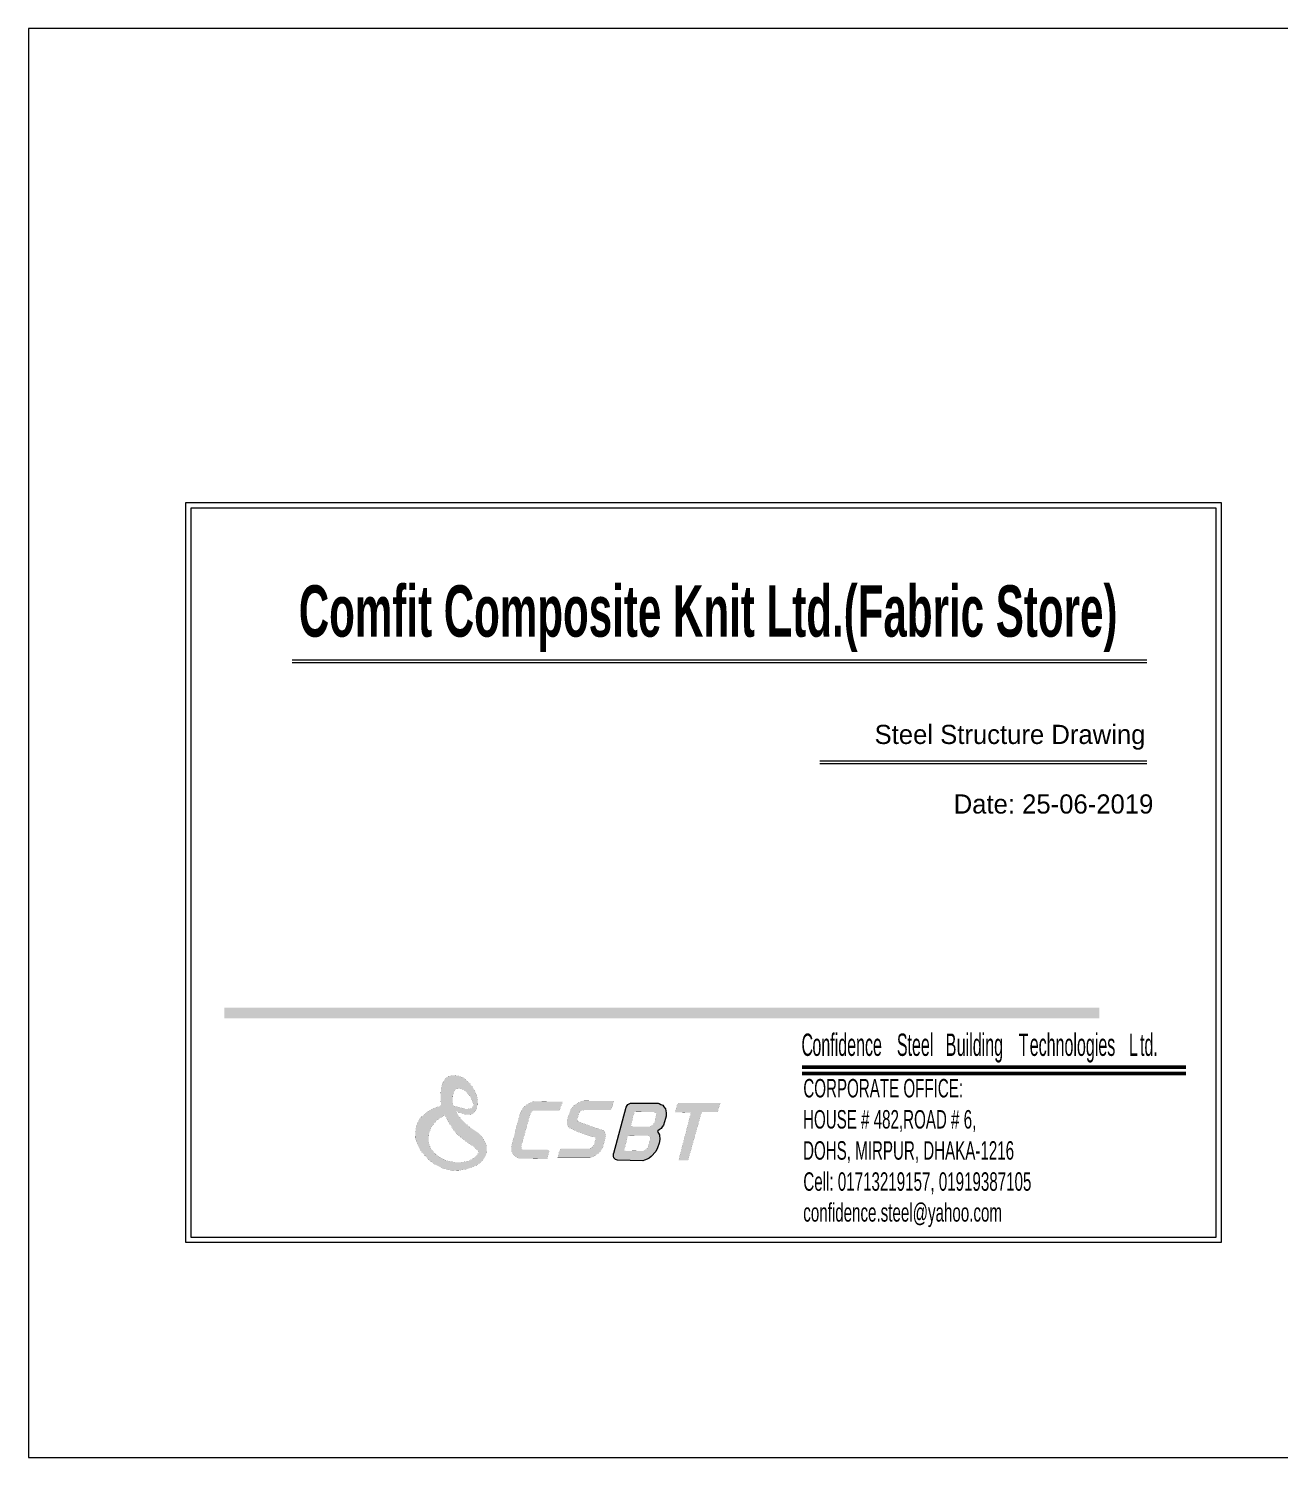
# Model space of a CAD drawing. Header units: millimetres. Extents: x -2070542 to 12330240, y -55001 to 6949969.
# Drawn here: x 1724747 to 1757329, y -55001 to -17754 of the extents above; entities that cross this region are included whole.
import ezdxf

# ---------------------------------------------------------------- set-up
doc = ezdxf.new("R2010")
doc.units = ezdxf.units.MM
doc.header["$LTSCALE"] = 0.5
doc.layers.add('TEX', color=7, linetype='Continuous', lineweight=13)
doc.layers.add('title', color=7, linetype='Continuous', lineweight=20)
doc.styles.add('ARIAL', font='swisscl.ttf', dxfattribs={"width": 0.7})
doc.styles.add('PEB.', font='ARIALNB.TTF')
doc.styles.get("Standard").update_dxf_attribs({"font": 'swisscl.ttf', "width": 0.8})

# ---------------------------------------------------------------- blocks, each defined once
blk = doc.blocks.new('fgf')
at = {"lineweight": 9}
for p, q in [((2301556, 227745), (2301662, 228139)), ((2301662, 228139), (2301671, 228153)), ((2301671, 228153), (2301679, 228161)), ((2301679, 228161), (2301688, 228169)), ((2301688, 228169), (2301700, 228174)), ((2301700, 228174), (2301714, 228174)), ((2301714, 228174), (2301758, 228174)), ((2301758, 228174), (2301938, 228173)), ((2301938, 228173), (2301946, 228170)), ((2301946, 228170), (2301961, 228162)), ((2301961, 228162), (2301979, 228156)), ((2301979, 228156), (2301987, 228142)), ((2301987, 228142), (2302000, 228124)), ((2301994, 228012), (2301983, 227985)), ((2302002, 228043), (2301994, 228012)), ((2302000, 228124), (2302007, 228090)), ((2302008, 228062), (2302002, 228043)), ((2302007, 228090), (2302008, 228062)), ((2301936, 227937), (2301934, 227931)), ((2301934, 227931), (2301942, 227916)), ((2301947, 227945), (2301936, 227937)), ((2301942, 227916), (2301949, 227901)), ((2301963, 227956), (2301947, 227945)), ((2301949, 227901), (2301952, 227860)), ((2301972, 227970), (2301963, 227956)), ((2301983, 227985), (2301972, 227970)), ((2301934, 227790), (2301918, 227758)), ((2301946, 227830), (2301934, 227790)), ((2301952, 227860), (2301946, 227830)), ((2301554, 227740), (2301556, 227745)), ((2301554, 227731), (2301554, 227740)), ((2301554, 227717), (2301554, 227731)), ((2301556, 227704), (2301554, 227717)), ((2301572, 227690), (2301556, 227704)), ((2301588, 227685), (2301572, 227690)), ((2301807, 227679), (2301588, 227685)), ((2301821, 227684), (2301807, 227679)), ((2301844, 227691), (2301821, 227684)), ((2301860, 227702), (2301844, 227691)), ((2301877, 227714), (2301860, 227702)), ((2301918, 227758), (2301877, 227714))]:
    blk.add_line(p, q, dxfattribs=at)
at = {"lineweight": 9, "const_width": 0.5}
for points in [[(2301864, 227971), (2301725, 227972), (2301716, 227973), (2301706, 227976), (2301704, 227984), (2301709, 228004), (2301716, 228029), (2301722, 228055), (2301732, 228088), (2301735, 228098), (2301751, 228099), (2301779, 228099), (2301899, 228098), (2301907, 228095), (2301918, 228091), (2301923, 228083), (2301924, 228073), (2301917, 228053), (2301911, 228025), (2301906, 228006), (2301894, 227990), (2301885, 227981), (2301873, 227975), (2301864, 227971)], [(2301805, 227763), (2301658, 227765), (2301648, 227765), (2301648, 227773), (2301654, 227796), (2301677, 227892), (2301677, 227892), (2301693, 227896), (2301852, 227894), (2301858, 227893), (2301868, 227886), (2301870, 227878), (2301870, 227869), (2301863, 227843), (2301860, 227827), (2301855, 227812), (2301851, 227799), (2301844, 227787), (2301839, 227778), (2301828, 227772), (2301818, 227765), (2301812, 227765), (2301805, 227763)]]:
    blk.add_lwpolyline(points, dxfattribs=at)
blk = doc.blocks.new('dfgf')
at = {"lineweight": 9}
h = blk.add_hatch(color=256, dxfattribs=at)
h.set_gradient(color1=(0, 76, 38), color2=(20, 255, 138), one_color=1, tint=0.54, name='CURVED')
h.paths.add_polyline_path([(2299551, 227859), (2299550, 227872), (2299545, 227886), (2299539, 227900), (2299529, 227916), (2299518, 227936), (2299503, 227956), (2299487, 227973), (2299478, 227981), (2299409, 228027), (2299372, 228059), (2299343, 228088), (2299326, 228106), (2299311, 228123), (2299301, 228143), (2299291, 228157), (2299290, 228167), (2299312, 228155), (2299343, 228146), (2299379, 228136), (2299425, 228139), (2299436, 228146), (2299450, 228162), (2299461, 228177), (2299464, 228185), (2299467, 228196), (2299468, 228208), (2299472, 228222), (2299472, 228230), (2299473, 228255), (2299472, 228269), (2299470, 228282), (2299467, 228299), (2299460, 228315), (2299449, 228344), (2299439, 228357), (2299428, 228380), (2299416, 228390), (2299406, 228407), (2299394, 228419), (2299379, 228430), (2299365, 228442), (2299353, 228451), (2299337, 228459), (2299318, 228467), (2299300, 228472), (2299276, 228474), (2299256, 228474), (2299237, 228471), (2299223, 228467), (2299208, 228456), (2299193, 228446), (2299180, 228422), (2299169, 228400), (2299163, 228375), (2299158, 228349), (2299156, 228310), (2299155, 228273), (2299159, 228217), (2299152, 228212), (2299139, 228206), (2299119, 228201), (2299108, 228197), (2299089, 228190), (2299073, 228181), (2299058, 228172), (2299038, 228158), (2299018, 228142), (2299007, 228133), (2298995, 228122), (2298986, 228114), (2298979, 228104), (2298972, 228095), (2298967, 228085), (2298958, 228070), (2298954, 228060), (2298948, 228044), (2298945, 228032), (2298942, 228015), (2298940, 228002), (2298938, 227989), (2298938, 227974), (2298938, 227965), (2298939, 227950), (2298939, 227934), (2298945, 227911), (2298959, 227874), (2298979, 227834), (2298993, 227815), (2299060, 227741), (2299107, 227708), (2299173, 227676), (2299261, 227654), (2299276, 227656), (2299294, 227657), (2299310, 227657), (2299348, 227663), (2299361, 227664), (2299380, 227668), (2299392, 227673), (2299411, 227679), (2299434, 227688), (2299469, 227704), (2299493, 227722), (2299508, 227734), (2299521, 227750), (2299535, 227771), (2299544, 227788), (2299548, 227802), (2299549, 227812), (2299551, 227845)])
h.paths.add_polyline_path([(2299484, 227820), (2299478, 227804), (2299468, 227792), (2299450, 227774), (2299438, 227763), (2299422, 227753), (2299398, 227739), (2299366, 227732), (2299323, 227727), (2299285, 227726), (2299242, 227735), (2299202, 227742), (2299166, 227760), (2299140, 227777), (2299117, 227791), (2299099, 227810), (2299071, 227846), (2299057, 227879), (2299052, 227902), (2299052, 227929), (2299053, 227949), (2299055, 227971), (2299067, 228009), (2299075, 228028), (2299091, 228052), (2299107, 228071), (2299124, 228090), (2299154, 228109), (2299185, 228128), (2299185, 228138), (2299192, 228128), (2299204, 228111), (2299216, 228081), (2299240, 228047), (2299281, 227984), (2299294, 227968), (2299323, 227946), (2299344, 227929), (2299371, 227907), (2299408, 227883), (2299434, 227866), (2299453, 227847)], flags=16)
h.paths.add_polyline_path([(2299412, 228189), (2299401, 228188), (2299383, 228186), (2299367, 228186), (2299350, 228190), (2299339, 228194), (2299321, 228198), (2299303, 228202), (2299289, 228207), (2299269, 228212), (2299264, 228212), (2299262, 228222), (2299260, 228230), (2299259, 228237), (2299258, 228249), (2299258, 228265), (2299259, 228274), (2299260, 228296), (2299263, 228306), (2299265, 228317), (2299272, 228336), (2299277, 228347), (2299283, 228356), (2299296, 228362), (2299325, 228360), (2299339, 228355), (2299355, 228348), (2299366, 228341), (2299377, 228330), (2299391, 228313), (2299405, 228300), (2299413, 228284), (2299418, 228270), (2299428, 228256), (2299434, 228234), (2299441, 228218), (2299430, 228202), (2299428, 228195)], flags=16)
h = blk.add_hatch(color=256, dxfattribs=at)
h.set_gradient(color1=(0, 76, 76), color2=(20, 255, 255), one_color=1, tint=0.54, name='CURVED')
h.paths.add_polyline_path([(2301034, 228007), (2301049, 228018), (2301059, 228032), (2301070, 228047), (2301080, 228073), (2301088, 228105), (2301094, 228124), (2301093, 228151), (2301087, 228186), (2301073, 228204), (2301066, 228218), (2301047, 228223), (2301032, 228232), (2301025, 228235), (2300845, 228236), (2300800, 228236), (2300786, 228235), (2300775, 228231), (2300766, 228223), (2300757, 228215), (2300748, 228201), (2300642, 227807), (2300640, 227802), (2300640, 227793), (2300640, 227778), (2300642, 227766), (2300658, 227752), (2300674, 227747), (2300893, 227741), (2300907, 227745), (2300930, 227752), (2300946, 227764), (2300963, 227776), (2301004, 227820), (2301020, 227852), (2301032, 227892), (2301039, 227922), (2301035, 227962), (2301028, 227978), (2301020, 227993), (2301022, 227998)])
h.paths.add_polyline_path([(2300811, 228034), (2300803, 228035), (2300792, 228038), (2300791, 228046), (2300796, 228065), (2300802, 228091), (2300808, 228117), (2300818, 228150), (2300821, 228160), (2300837, 228161), (2300866, 228160), (2300985, 228160), (2300994, 228156), (2301004, 228153), (2301010, 228145), (2301010, 228135), (2301003, 228114), (2300997, 228087), (2300992, 228068), (2300980, 228052), (2300971, 228043), (2300959, 228037), (2300951, 228033)], flags=16)
h.paths.add_polyline_path([(2300938, 227956), (2300944, 227955), (2300954, 227948), (2300956, 227939), (2300956, 227931), (2300949, 227905), (2300946, 227889), (2300942, 227874), (2300938, 227861), (2300931, 227848), (2300925, 227840), (2300914, 227834), (2300905, 227827), (2300899, 227827), (2300891, 227824), (2300744, 227826), (2300734, 227826), (2300734, 227834), (2300740, 227858), (2300764, 227954), (2300779, 227958)], flags=16)
h.paths.add_polyline_path([(2300574, 227957), (2300570, 227981), (2300559, 227997), (2300538, 228008), (2300512, 228016), (2300457, 228033), (2300337, 228079), (2300328, 228085), (2300330, 228102), (2300339, 228130), (2300340, 228142), (2300346, 228156), (2300358, 228167), (2300372, 228174), (2300391, 228176), (2300413, 228178), (2300612, 228176), (2300618, 228176), (2300626, 228195), (2300645, 228253), (2300376, 228256), (2300359, 228248), (2300342, 228241), (2300321, 228230), (2300302, 228218), (2300287, 228201), (2300269, 228174), (2300260, 228147), (2300252, 228121), (2300247, 228106), (2300244, 228091), (2300241, 228077), (2300241, 228051), (2300244, 228045), (2300247, 228038), (2300251, 228032), (2300255, 228027), (2300261, 228023), (2300272, 228018), (2300279, 228014), (2300287, 228011), (2300295, 228006), (2300300, 228004), (2300378, 227972), (2300392, 227969), (2300461, 227946), (2300475, 227944), (2300481, 227941), (2300486, 227939), (2300489, 227932), (2300487, 227925), (2300482, 227913), (2300480, 227903), (2300477, 227895), (2300477, 227887), (2300473, 227878), (2300470, 227871), (2300466, 227865), (2300461, 227861), (2300457, 227857), (2300454, 227854), (2300448, 227850), (2300443, 227847), (2300432, 227844), (2300426, 227844), (2300416, 227844), (2300407, 227844), (2300188, 227845), (2300185, 227841), (2300183, 227838), (2300179, 227833), (2300177, 227826), (2300173, 227818), (2300161, 227766), (2300442, 227766), (2300463, 227773), (2300483, 227785), (2300513, 227806), (2300530, 227824), (2300548, 227851), (2300557, 227885), (2300567, 227922)])
h.paths.add_polyline_path([(2299856, 227895), (2299918, 228117), (2299927, 228142), (2299933, 228158), (2299952, 228172), (2299969, 228172), (2300175, 228170), (2300204, 228248), (2299953, 228251), (2299917, 228235), (2299889, 228219), (2299871, 228203), (2299857, 228185), (2299843, 228160), (2299825, 228105), (2299762, 227859), (2299762, 227829), (2299768, 227814), (2299783, 227789), (2299812, 227766), (2299829, 227759), (2300070, 227756), (2300088, 227818), (2300082, 227829), (2300072, 227837), (2299861, 227837), (2299852, 227842), (2299849, 227857), (2299849, 227871)])
h = blk.add_hatch(color=256, dxfattribs=at)
h.set_gradient(color1=(0, 76, 76), color2=(20, 255, 255), one_color=1, tint=0.54, name='CURVED')
h.paths.add_polyline_path([(2301398, 228159), (2301535, 228159), (2301558, 228236), (2301201, 228238), (2301187, 228220), (2301169, 228157), (2301306, 228154), (2301200, 227745), (2301281, 227744)])
at = {"lineweight": 9, "const_width": 0.5}
for points in [[(2299261, 227654), (2299173, 227676), (2299107, 227708), (2299060, 227741), (2298993, 227815), (2298979, 227834), (2298959, 227874), (2298945, 227911), (2298939, 227934), (2298939, 227950), (2298938, 227965), (2298938, 227974), (2298938, 227989), (2298940, 228002), (2298942, 228015), (2298945, 228032), (2298948, 228044), (2298954, 228060), (2298958, 228070), (2298967, 228085), (2298972, 228095), (2298979, 228104), (2298986, 228114), (2298995, 228122), (2299007, 228133), (2299018, 228142), (2299038, 228158), (2299058, 228172), (2299073, 228181), (2299089, 228190), (2299108, 228197), (2299119, 228201), (2299139, 228206), (2299152, 228212), (2299159, 228217), (2299155, 228273), (2299156, 228310), (2299158, 228349), (2299163, 228375), (2299169, 228400), (2299180, 228422), (2299193, 228446), (2299208, 228456), (2299223, 228467), (2299237, 228471), (2299256, 228474), (2299276, 228474), (2299300, 228472), (2299318, 228467), (2299337, 228459), (2299353, 228451), (2299365, 228442), (2299379, 228430), (2299394, 228419), (2299406, 228407), (2299416, 228390), (2299428, 228380), (2299439, 228357), (2299449, 228344), (2299460, 228315), (2299467, 228299), (2299470, 228282), (2299472, 228269), (2299473, 228255), (2299472, 228230), (2299472, 228222), (2299468, 228208), (2299467, 228196), (2299464, 228185), (2299461, 228177), (2299450, 228162), (2299436, 228146), (2299425, 228139), (2299379, 228136), (2299343, 228146), (2299312, 228155), (2299294, 228165), (2299290, 228167), (2299291, 228157), (2299301, 228143), (2299311, 228123), (2299326, 228106), (2299343, 228088), (2299372, 228059), (2299409, 228027), (2299478, 227981), (2299487, 227973), (2299503, 227956), (2299518, 227936), (2299529, 227916), (2299539, 227900), (2299545, 227886), (2299550, 227872), (2299551, 227859), (2299551, 227845), (2299549, 227812), (2299548, 227802), (2299544, 227788), (2299535, 227771), (2299521, 227750), (2299508, 227734), (2299493, 227722), (2299469, 227704), (2299434, 227688), (2299411, 227679), (2299392, 227673), (2299380, 227668), (2299361, 227664), (2299348, 227663), (2299310, 227657), (2299294, 227657), (2299276, 227656), (2299261, 227654)], [(2299269, 228212), (2299289, 228207), (2299303, 228202), (2299321, 228198), (2299339, 228194), (2299350, 228190), (2299367, 228186), (2299383, 228186), (2299401, 228188), (2299412, 228189), (2299428, 228195), (2299430, 228202), (2299438, 228213), (2299439, 228222), (2299434, 228234), (2299428, 228256), (2299418, 228270), (2299413, 228284), (2299405, 228300), (2299391, 228313), (2299377, 228330), (2299366, 228341), (2299355, 228348), (2299339, 228355), (2299325, 228360), (2299296, 228362), (2299283, 228356), (2299277, 228347), (2299272, 228336), (2299265, 228317), (2299263, 228306), (2299260, 228296), (2299259, 228274), (2299258, 228265), (2299258, 228249), (2299259, 228237), (2299260, 228230), (2299262, 228222), (2299263, 228216), (2299264, 228212), (2299269, 228212)], [(2300070, 227756), (2300088, 227818), (2300082, 227829), (2300072, 227837), (2299861, 227837), (2299852, 227842), (2299849, 227857), (2299849, 227871), (2299856, 227895), (2299918, 228117), (2299927, 228142), (2299933, 228158), (2299952, 228172), (2299969, 228172), (2300175, 228170), (2300204, 228248), (2299953, 228251), (2299917, 228235), (2299889, 228219), (2299871, 228203), (2299857, 228185), (2299843, 228160), (2299825, 228105), (2299762, 227859), (2299762, 227829), (2299768, 227814), (2299783, 227789), (2299812, 227766), (2299829, 227759), (2300070, 227756)], [(2300161, 227766), (2300442, 227766), (2300463, 227773), (2300483, 227785), (2300513, 227806), (2300530, 227824), (2300548, 227851), (2300557, 227885), (2300567, 227922), (2300574, 227957), (2300570, 227981), (2300559, 227997), (2300538, 228008), (2300512, 228016), (2300457, 228033), (2300337, 228079), (2300328, 228085), (2300330, 228102), (2300339, 228130), (2300340, 228142), (2300346, 228156), (2300358, 228167), (2300372, 228174), (2300391, 228176), (2300413, 228178), (2300612, 228176), (2300618, 228176), (2300626, 228195), (2300645, 228253), (2300376, 228256), (2300359, 228248), (2300342, 228241), (2300321, 228230), (2300302, 228218), (2300287, 228201), (2300269, 228174), (2300260, 228147), (2300252, 228121), (2300247, 228106), (2300244, 228091), (2300241, 228077), (2300241, 228051), (2300244, 228045), (2300247, 228038), (2300251, 228032), (2300255, 228027), (2300261, 228023), (2300272, 228018), (2300279, 228014), (2300287, 228011), (2300295, 228006), (2300300, 228004), (2300378, 227972), (2300392, 227969), (2300461, 227946), (2300475, 227944), (2300481, 227941), (2300486, 227939), (2300489, 227932), (2300487, 227925), (2300482, 227913), (2300480, 227903), (2300477, 227895), (2300477, 227887), (2300473, 227878), (2300470, 227871), (2300466, 227865), (2300461, 227861), (2300457, 227857), (2300454, 227854), (2300448, 227850), (2300443, 227847), (2300432, 227844), (2300426, 227844), (2300416, 227844), (2300407, 227844), (2300188, 227845), (2300185, 227841), (2300183, 227838), (2300179, 227833), (2300177, 227826), (2300173, 227818), (2300161, 227766)], [(2299185, 228128), (2299154, 228109), (2299124, 228090), (2299107, 228071), (2299091, 228052), (2299075, 228028), (2299067, 228009), (2299055, 227971), (2299053, 227949), (2299052, 227929), (2299052, 227902), (2299057, 227879), (2299071, 227846), (2299099, 227810), (2299117, 227791), (2299140, 227777), (2299166, 227760), (2299202, 227742), (2299242, 227735), (2299285, 227726), (2299323, 227727), (2299366, 227732), (2299398, 227739), (2299422, 227753), (2299438, 227763), (2299450, 227774), (2299468, 227792), (2299478, 227804), (2299484, 227820), (2299453, 227847), (2299434, 227866), (2299408, 227883), (2299371, 227907), (2299344, 227929), (2299323, 227946), (2299294, 227968), (2299281, 227984), (2299240, 228047), (2299216, 228081), (2299204, 228111), (2299192, 228128), (2299185, 228138), (2299185, 228128)], [(2301200, 227745), (2301281, 227744), (2301398, 228159), (2301535, 228159), (2301558, 228236), (2301201, 228238), (2301187, 228220), (2301169, 228157), (2301306, 228154), (2301200, 227745)]]:
    blk.add_lwpolyline(points, dxfattribs=at)
at = {"lineweight": 9}
blk.add_blockref('fgf', (-914, 62), dxfattribs=at)

msp = doc.modelspace()

# ---------------------------------------------------------------- hatches: boundary and pattern name
at = {"ltscale": 2}
msp.add_hatch(color=175, dxfattribs=at).paths.add_polyline_path([(1752662.5, -43273), (1729851.1, -43273), (1729851.1, -43554.3), (1752662.5, -43554.3)])

# ---------------------------------------------------------------- linework, layer by layer
at = {"color": 251, "lineweight": 50, "ltscale": 0.05}
msp.add_line((1754912.1, -44828.2), (1744913.3, -44828.2), dxfattribs=at)
at = {"color": 85, "lineweight": 50, "ltscale": 0.05}
msp.add_line((1754912.1, -44989.8), (1744913.3, -44989.8), dxfattribs=at)
at = {"lineweight": 13}
msp.add_lwpolyline([(1843043.6, -17754.1), (1724747.1, -17754.1), (1724747.1, -55001), (1843043.6, -55001)], close=True, dxfattribs=at)
at = {"lineweight": 9}
for points in [[(1755838, -30111.5), (1755838, -49401.3), (1728845, -49401.3), (1728845, -30111.5)], [(1755700.5, -30249), (1755700.5, -49263.8), (1728982.5, -49263.8), (1728982.5, -30249)]]:
    msp.add_lwpolyline(points, close=True, dxfattribs=at)
at = {"layer": 'title', "color": 75, "linetype": 'ByBlock', "ltscale": 3}
for p, q in [((1731621.7, -34208.1), (1753901.4, -34208.1)), ((1731621.7, -34276.9), (1753895.9, -34276.9)), ((1745370.4, -36844), (1753901.4, -36844)), ((1745370.4, -36912.7), (1753901.4, -36912.7))]:
    msp.add_line(p, q, dxfattribs=at)

# ---------------------------------------------------------------- block references
at = {"lineweight": 9, "xscale": 3.033587775658816, "yscale": 3.033587775658816, "zscale": 3.033587775658816}
msp.add_blockref('dfgf', (-5239200, -738139), dxfattribs=at)

# ---------------------------------------------------------------- texts
at = {"color": 7, "lineweight": 5, "char_height": 500, "width": 13635.877, "attachment_point": 9, "style": 'PEB.'}
for s, insert in [('{\\fFranklin Gothic Heavy|b0|i0|c0|p34;\\C256;Steel Structure Drawing}', (1753861.7, -36554.4)), ('{\\fFranklin Gothic Heavy|b0|i0|c0|p34;\\C256;Date: 25-06-2019}', (1754067.4, -38224.2))]:
    msp.add_mtext(s, dxfattribs=dict(at, insert=insert))
at = {"layer": 'TEX', "color": 1, "lineweight": 9, "style": 'ARIAL', "width": 0.7}
msp.add_text('C', height=582.1, dxfattribs=at).set_placement((1744895.7, -44533.7))
at = {"layer": 'TEX', "lineweight": 9, "style": 'ARIAL', "width": 0.7}
for s, height, p in [('onfidence ', 582.06, (1745180.6, -44533.7)), ('teel ', 582.06, (1747659.7, -44533.7)), ('uilding', 582.06, (1748942.7, -44533.7)), ('echnologies ', 582.062, (1750846, -44533.7)), ('td.', 582.06, (1753720.1, -44533.7))]:
    msp.add_text(s, height=height, dxfattribs=at).set_placement(p)
at = {"layer": 'TEX', "color": 84, "lineweight": 9, "style": 'ARIAL', "width": 0.7}
for s, p in [('S', (1747382.8, -44533.7)), ('B', (1748654.8, -44533.7)), ('T', (1750558.1, -44533.7)), ('L', (1753432.2, -44533.7))]:
    msp.add_text(s, height=582.1, dxfattribs=at).set_placement(p)
at = {"layer": 'TEX', "lineweight": 9, "width": 0.8}
for s, p in [('CORPORATE OFFICE:', (1744943.9, -45616.7)), ('HOUSE # 482,ROAD # 6,', (1744936.3, -46427.9)), ('DOHS, MIRPUR, DHAKA-1216', (1744936.3, -47239.1)), ('Cell: 01713219157, 01919387105', (1744943.9, -48050.2)), ('confidence.steel@yahoo.com', (1744941.9, -48853.9))]:
    msp.add_text(s, height=481.043, dxfattribs=at).set_placement(p)
at = {"layer": 'title', "linetype": 'ByBlock', "lineweight": 15, "ltscale": 3, "insert": (1731790.5, -32267.1), "char_height": 1338.48, "width": 22770.51, "attachment_point": 1}
msp.add_mtext('{\\fSwis721 LtCn BT|b1|i0|c0|p34;\\C1;C\\C256;omfit \\C1;C\\C256;omposite \\C1;K\\C256;nit \\C1;L\\C256;td.(Fabric Store)}', dxfattribs=at)

doc.saveas('drawing.dxf')
